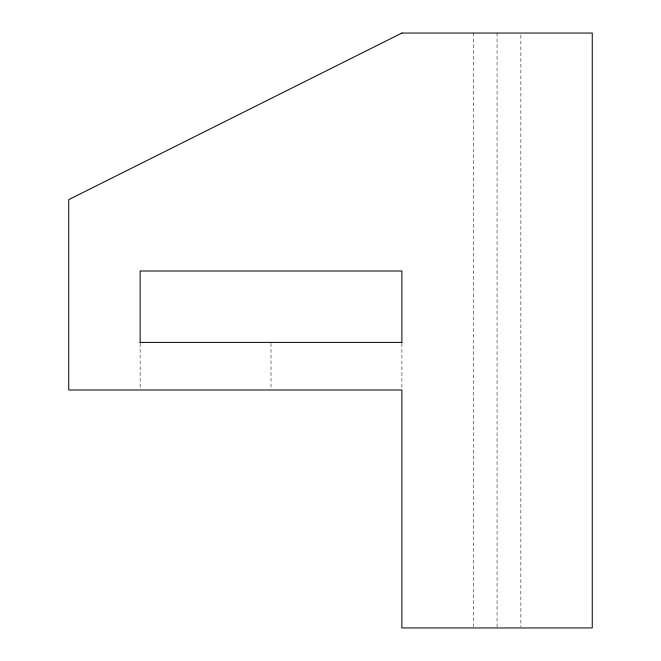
<?xml version="1.0" encoding="UTF-8"?>
<svg xmlns="http://www.w3.org/2000/svg" width="661" height="661" viewBox="0 0 661 661"><rect width="100%" height="100%" fill="white"/><g stroke="black" fill="none" stroke-linecap="round" stroke-linejoin="round"><path stroke-width="0.5" stroke-dasharray="3.31 2.48" d="M520.868 35.116L520.868 626.917M497.072 33.05L497.072 626.917M473.276 33.05L473.276 626.917M401.888 343.414L401.888 387.966M271.01 343.414L271.01 387.966M140.132 343.414L140.132 387.966"/><path stroke-width="0.99" d="M140.132 342.398L401.888 342.398M401.888 342.811L401.888 271.01L140.132 271.01L140.132 342.811M401.888 33.05L68.744 199.622L68.744 389.99L401.888 389.99L401.888 627.95L592.256 627.95L592.256 33.05L401.888 33.05"/></g></svg>
